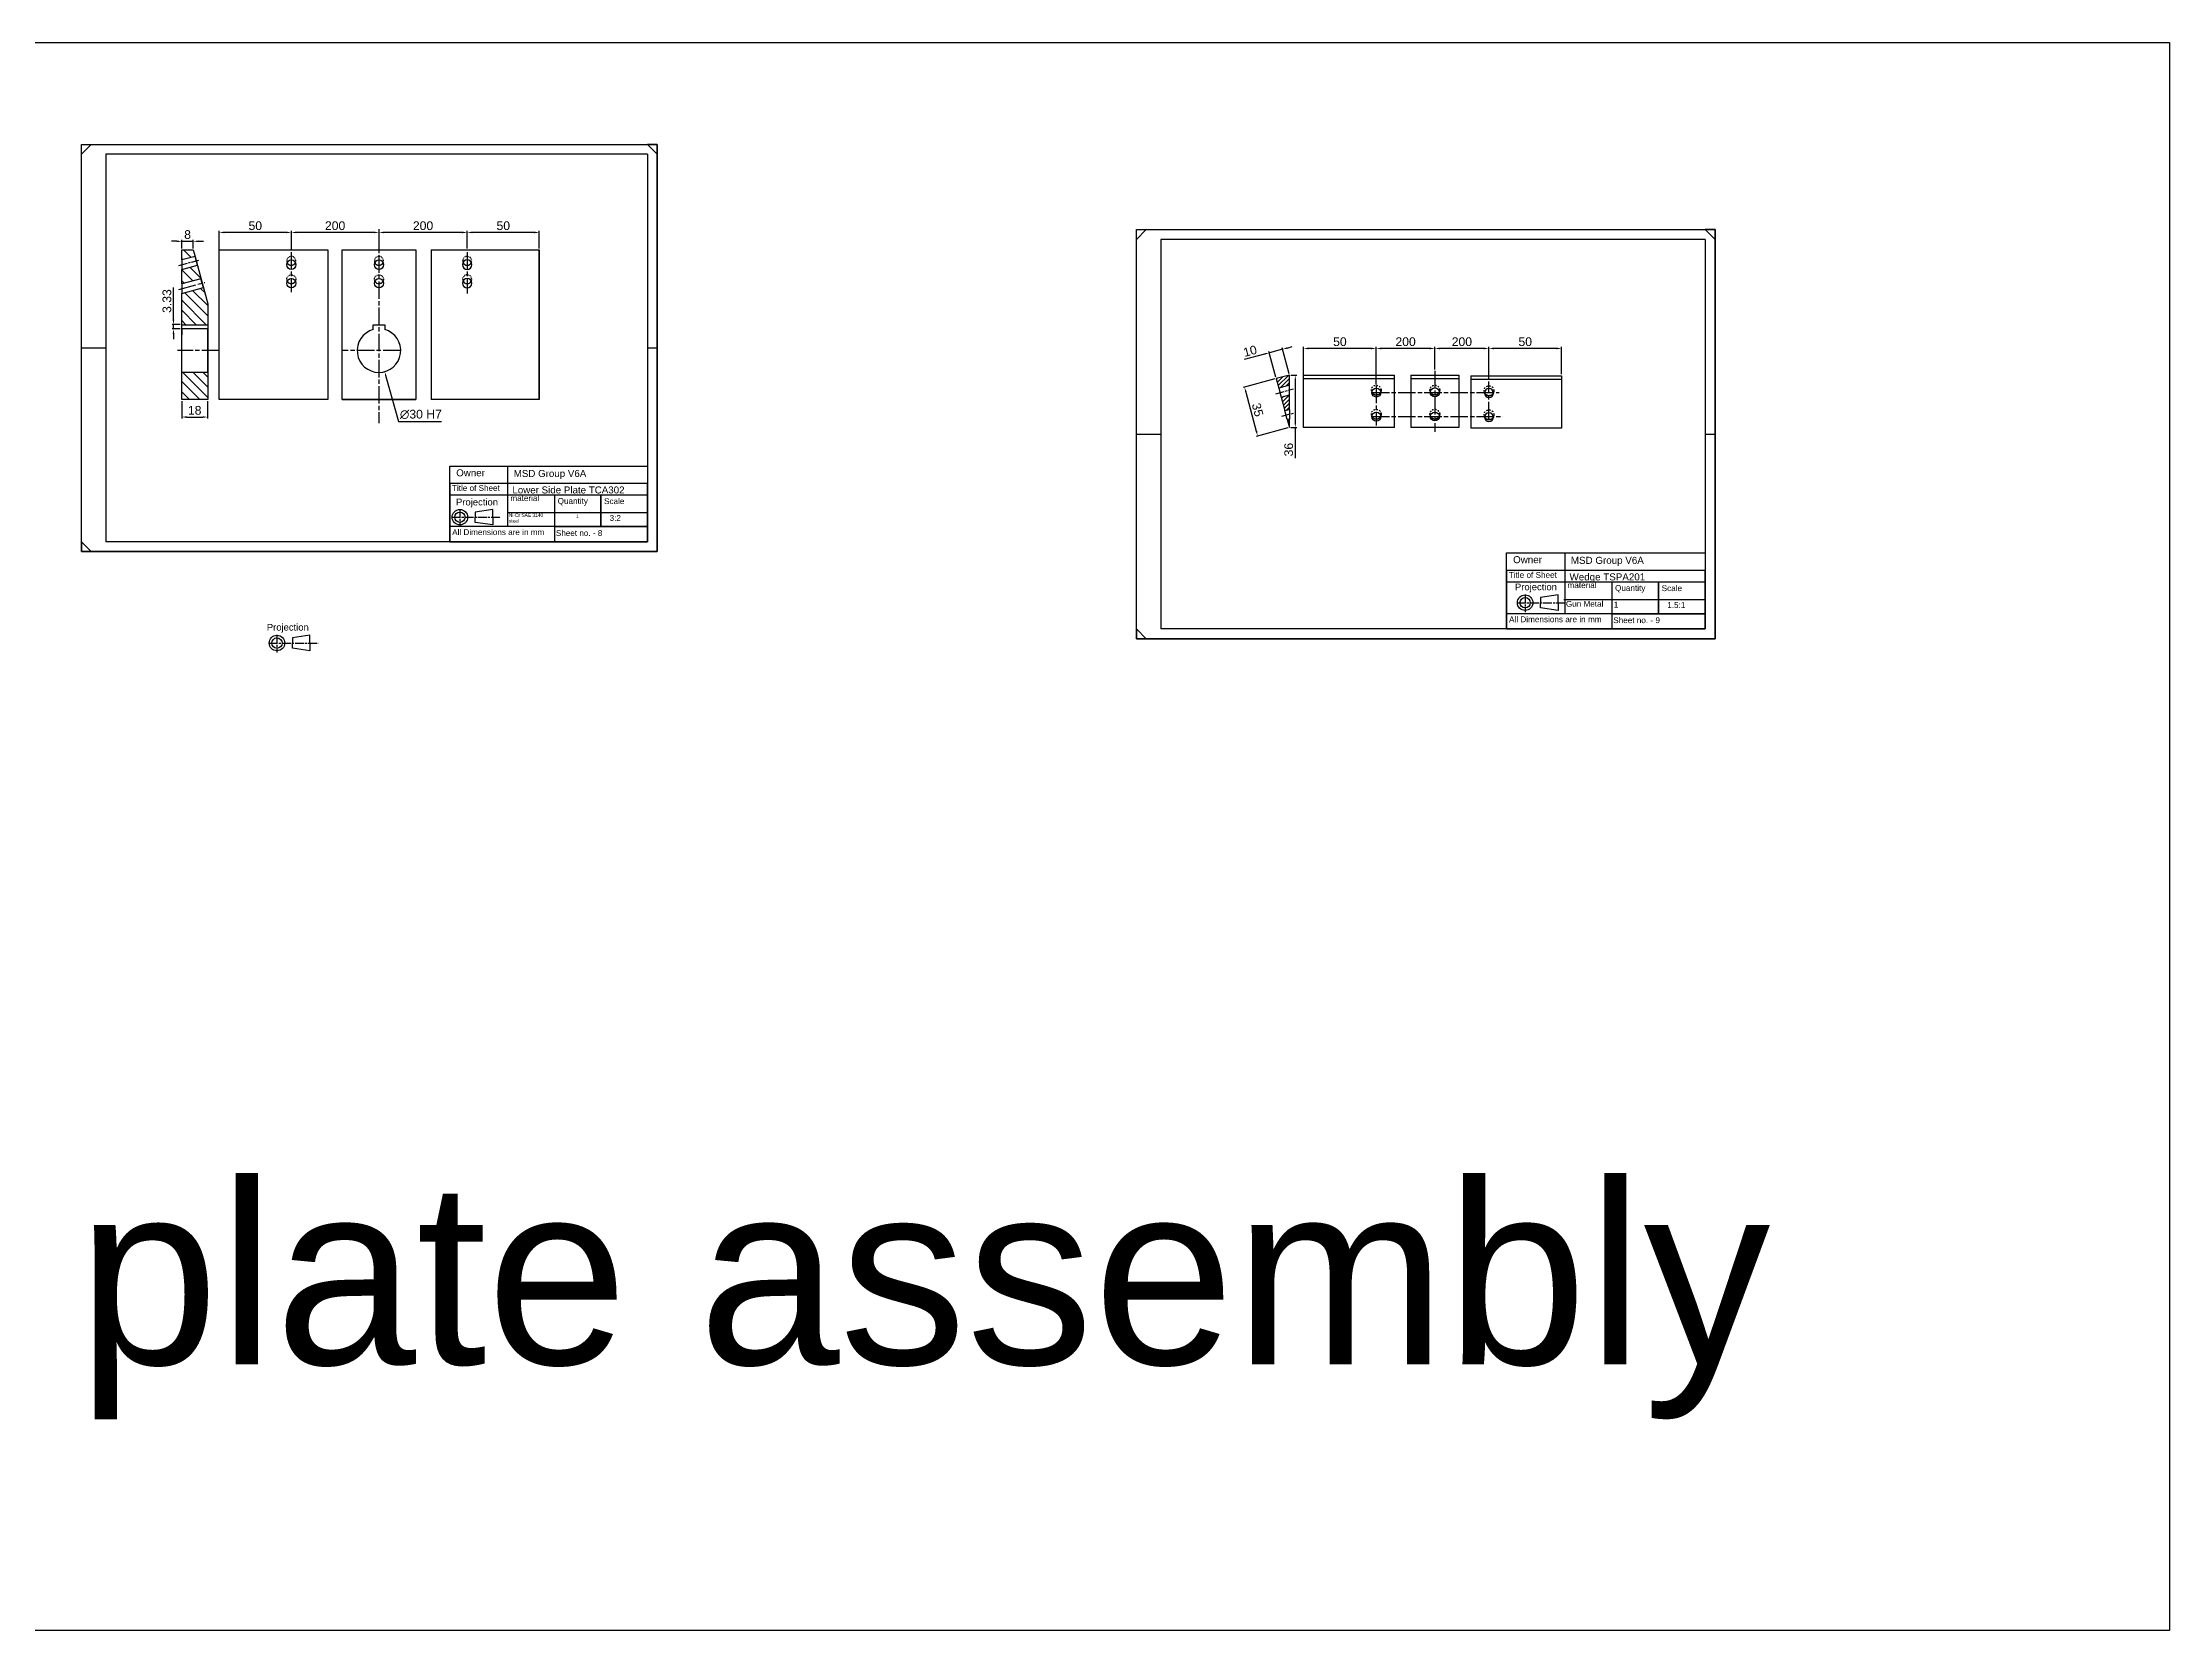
# Model space of a CAD drawing. Header units: millimetres. Extents: x -15074 to 21675, y -7568 to 6574.
# Drawn here: x -2032 to -569, y -654 to 438 of the extents above; entities that cross this region are included whole.
import ezdxf

# ---------------------------------------------------------------- set-up
doc = ezdxf.new("R2010")
doc.units = ezdxf.units.MM
for name, pattern in [('AM_ISO08W050', [18, 12, -1.5, 3, -1.5]), ('AM_ISO08W050x2', [9, 6, -0.75, 1.5, -0.75]), ('Amconstr', [9999, 9999, 0]), ('Dashed', [2, 1, -1])]:
    doc.linetypes.add(name, pattern=pattern)
for name, color, linetype, lineweight in [('AM_5', 250, 'Continuous', 25), ('AM_7', 142, 'AM_ISO08W050', 25), ('AM_8', 1, 'Continuous', 25), ('AM_CL', 1, 'Amconstr', 25)]:
    doc.layers.add(name, color=color, linetype=linetype, lineweight=lineweight)
doc.styles.get("Standard").update_dxf_attribs({"font": 'arial.ttf'})
doc.linetypes.add('Amzigzag', pattern='A,0.0001,[136,genltshp.shx,S=0.04,R=0,X=0,Y=0],-11', length=11.0001)
doc.dimstyles.new('AM_ISO$0', dxfattribs={"dimtxt": 3.5, "dimasz": 3.5, "dimexe": 1, "dimexo": 1, "dimgap": 1.5, "dimtad": 1, "dimdsep": 46, "dimtxsty": 'Standard', "dimcen": 0, "dimclrd": 256, "dimclre": 256, "dimclrt": 250, "dimadec": 0, "dimazin": 2, "dimtp": 0.1, "dimtm": 0.1, "dimtfac": 0.71, "dimtdec": 3, "dimtmove": 0, "dimatfit": 3, "dimfxl": 1, "dimlwd": -1, "dimlwe": -1, "dimarcsym": 1})
doc.dimstyles.new('AM_ISO$3', dxfattribs={"dimtxt": 3.5, "dimasz": 3.5, "dimexe": 1, "dimexo": 1, "dimgap": 1.5, "dimtad": 1, "dimtoh": 1, "dimdsep": 46, "dimtxsty": 'Standard', "dimcen": 0, "dimclrd": 256, "dimclre": 256, "dimclrt": 250, "dimadec": 0, "dimazin": 2, "dimtp": 0.1, "dimtm": 0.1, "dimtfac": 0.71, "dimtdec": 3, "dimtofl": 0, "dimtmove": 0, "dimatfit": 0, "dimfxl": 1, "dimlwd": -1, "dimlwe": -1, "dimarcsym": 1})
pattern_1 = [(135, (-58.09, -2052.289), (-3.50579, -3.50579), [])]
pattern_2 = [(45, (719.7943, -2158.3717), (-1.4142136, 1.4142136), [])]
pattern_3 = [(135, (-1389.7414, -1342.078), (-3.73951, -3.73951), [])]

# ---------------------------------------------------------------- blocks, each defined once
blk = doc.blocks.new('*D137')
at = {"layer": 'AM_5', "linetype": 'ByBlock', "transparency": 16777216}
for p, q in [((-1796, 208.3), (-1787.5, 177.4)), ((-1787.5, 177.4), (-1757.9, 177.4))]:
    blk.add_line(p, q, dxfattribs=at)
at = {"layer": 'AM_5', "transparency": 16777216}
blk.add_solid([(-1795.4, 208.4), (-1796.5, 208.1), (-1796.9, 211.6)], dxfattribs=at)
at = {"layer": 'Defpoints', "color": 0, "transparency": 16777216}
for p in [(-1804.8, 240.6), (-1796.9, 211.6)]:
    blk.add_point(p, dxfattribs=at)
at = {"layer": 'AM_5', "color": 250, "transparency": 16777216, "insert": (-1772, 182.2), "char_height": 6, "attachment_point": 5}
blk.add_mtext('∅30{}{\\C250; H7}', dxfattribs=at)
blk = doc.blocks.new('*D139')
at = {"layer": 'AM_5', "linetype": 'ByBlock', "transparency": 16777216}
for p, q in [((-1942.2, 247.5), (-1942.2, 269.5)), ((-1937.5, 244), (-1943.2, 244)), ((-1937.5, 241), (-1943.2, 241)), ((-1942.2, 241), (-1942.2, 244)), ((-1942.2, 237.5), (-1942.2, 234))]:
    blk.add_line(p, q, dxfattribs=at)
at = {"layer": 'AM_5', "transparency": 16777216}
for points in [[(-1942.8, 247.5), (-1941.6, 247.5), (-1942.2, 244)], [(-1942.8, 237.5), (-1941.6, 237.5), (-1942.2, 241)]]:
    blk.add_solid(points, dxfattribs=at)
at = {"layer": 'Defpoints', "color": 0, "transparency": 16777216}
for p in [(-1942.2, 244), (-1936.5, 244), (-1936.5, 241)]:
    blk.add_point(p, dxfattribs=at)
at = {"layer": 'AM_5', "color": 250, "transparency": 16777216, "insert": (-1946.7, 260.2), "char_height": 6, "attachment_point": 5, "rotation": 90}
blk.add_mtext('3.33', dxfattribs=at)
blk = doc.blocks.new('*D140')
at = {"layer": 'AM_5', "linetype": 'ByBlock', "transparency": 16777216}
for p, q in [((-1910.7, 294.9), (-1910.7, 308.4)), ((-1864.6, 307.4), (-1907.2, 307.4)), ((-1861.1, 294.9), (-1861.1, 308.4))]:
    blk.add_line(p, q, dxfattribs=at)
at = {"layer": 'AM_5', "transparency": 16777216}
for points in [[(-1907.2, 308), (-1907.2, 306.8), (-1910.7, 307.4)], [(-1864.6, 308), (-1864.6, 306.8), (-1861.1, 307.4)]]:
    blk.add_solid(points, dxfattribs=at)
at = {"layer": 'Defpoints', "color": 0, "transparency": 16777216}
for p in [(-1910.7, 307.4), (-1910.7, 293.9), (-1861.1, 293.9)]:
    blk.add_point(p, dxfattribs=at)
at = {"layer": 'AM_5', "color": 250, "transparency": 16777216, "insert": (-1885.9, 312), "char_height": 6, "attachment_point": 5}
blk.add_mtext('50', dxfattribs=at)
blk = doc.blocks.new('*D141')
at = {"layer": 'AM_5', "linetype": 'ByBlock', "transparency": 16777216}
for p, q in [((-1861.1, 294.9), (-1861.1, 308.4)), ((-1804.3, 307.4), (-1857.6, 307.4)), ((-1800.8, 296.4), (-1800.8, 308.4))]:
    blk.add_line(p, q, dxfattribs=at)
at = {"layer": 'AM_5', "transparency": 16777216}
for points in [[(-1857.6, 308), (-1857.6, 306.8), (-1861.1, 307.4)], [(-1804.3, 308), (-1804.3, 306.8), (-1800.8, 307.4)]]:
    blk.add_solid(points, dxfattribs=at)
at = {"layer": 'Defpoints', "color": 0, "transparency": 16777216}
for p in [(-1861.1, 307.4), (-1861.1, 293.9), (-1800.8, 295.4)]:
    blk.add_point(p, dxfattribs=at)
at = {"layer": 'AM_5', "color": 250, "transparency": 16777216, "insert": (-1831, 312), "char_height": 6, "attachment_point": 5}
blk.add_mtext('200', dxfattribs=at)
blk = doc.blocks.new('*D142')
at = {"layer": 'AM_5', "linetype": 'ByBlock', "transparency": 16777216}
for p, q in [((-1800.8, 296.4), (-1800.8, 308.4)), ((-1743.6, 307.4), (-1797.3, 307.4)), ((-1740.1, 296.4), (-1740.1, 308.4))]:
    blk.add_line(p, q, dxfattribs=at)
at = {"layer": 'AM_5', "transparency": 16777216}
for points in [[(-1797.3, 308), (-1797.3, 306.8), (-1800.8, 307.4)], [(-1743.6, 308), (-1743.6, 306.8), (-1740.1, 307.4)]]:
    blk.add_solid(points, dxfattribs=at)
at = {"layer": 'Defpoints', "color": 0, "transparency": 16777216}
for p in [(-1800.8, 307.4), (-1800.8, 295.4), (-1740.1, 295.4)]:
    blk.add_point(p, dxfattribs=at)
at = {"layer": 'AM_5', "color": 250, "transparency": 16777216, "insert": (-1770.5, 312), "char_height": 6, "attachment_point": 5}
blk.add_mtext('200', dxfattribs=at)
blk = doc.blocks.new('*D143')
at = {"layer": 'AM_5', "linetype": 'ByBlock', "transparency": 16777216}
for p, q in [((-1740.1, 296.4), (-1740.1, 308.4)), ((-1694.1, 307.4), (-1736.6, 307.4)), ((-1690.6, 296.4), (-1690.6, 308.4))]:
    blk.add_line(p, q, dxfattribs=at)
at = {"layer": 'AM_5', "transparency": 16777216}
for points in [[(-1736.6, 308), (-1736.6, 306.8), (-1740.1, 307.4)], [(-1694.1, 308), (-1694.1, 306.8), (-1690.6, 307.4)]]:
    blk.add_solid(points, dxfattribs=at)
at = {"layer": 'Defpoints', "color": 0, "transparency": 16777216}
for p in [(-1740.1, 307.4), (-1740.1, 295.4), (-1690.6, 295.4)]:
    blk.add_point(p, dxfattribs=at)
at = {"layer": 'AM_5', "color": 250, "transparency": 16777216, "insert": (-1715.3, 312), "char_height": 6, "attachment_point": 5}
blk.add_mtext('50', dxfattribs=at)
blk = doc.blocks.new('*D144')
at = {"layer": 'AM_5', "linetype": 'ByBlock', "transparency": 16777216}
for p, q in [((-1936.5, 191.4), (-1936.5, 179.4)), ((-1918.7, 191.4), (-1918.7, 179.4)), ((-1933, 180.4), (-1922.2, 180.4))]:
    blk.add_line(p, q, dxfattribs=at)
at = {"layer": 'AM_5', "transparency": 16777216}
for points in [[(-1933, 181), (-1933, 179.8), (-1936.5, 180.4)], [(-1922.2, 181), (-1922.2, 179.8), (-1918.7, 180.4)]]:
    blk.add_solid(points, dxfattribs=at)
at = {"layer": 'Defpoints', "color": 0, "transparency": 16777216}
for p in [(-1936.5, 192.4), (-1918.7, 192.4), (-1918.7, 180.4)]:
    blk.add_point(p, dxfattribs=at)
at = {"layer": 'AM_5', "color": 250, "transparency": 16777216, "insert": (-1927.6, 185), "char_height": 6, "attachment_point": 5}
blk.add_mtext('18', dxfattribs=at)
blk = doc.blocks.new('*D145')
at = {"layer": 'AM_5', "linetype": 'ByBlock', "transparency": 16777216}
for p, q in [((-1940, 301.3), (-1943.5, 301.3)), ((-1936.5, 296.4), (-1936.5, 302.3)), ((-1936.5, 301.3), (-1928.6, 301.3)), ((-1928.6, 296.4), (-1928.6, 302.3)), ((-1925.1, 301.3), (-1921.6, 301.3))]:
    blk.add_line(p, q, dxfattribs=at)
at = {"layer": 'AM_5', "transparency": 16777216}
for points in [[(-1940, 301.9), (-1940, 300.7), (-1936.5, 301.3)], [(-1925.1, 301.9), (-1925.1, 300.7), (-1928.6, 301.3)]]:
    blk.add_solid(points, dxfattribs=at)
at = {"layer": 'Defpoints', "color": 0, "transparency": 16777216}
for p in [(-1936.5, 295.4), (-1928.6, 301.3), (-1928.6, 295.4)]:
    blk.add_point(p, dxfattribs=at)
at = {"layer": 'AM_5', "color": 250, "transparency": 16777216, "insert": (-1932.5, 305.9), "char_height": 6, "attachment_point": 5}
blk.add_mtext('8', dxfattribs=at)
blk = doc.blocks.new('*D146')
at = {"layer": 'AM_5', "linetype": 'ByBlock', "transparency": 16777216}
for p, q in [((-1184.5, 206.6), (-1206.3, 200.7)), ((-1204.4, 197.6), (-1197.3, 170.8)), ((-1175.5, 173), (-1197.3, 167.1))]:
    blk.add_line(p, q, dxfattribs=at)
at = {"layer": 'AM_5', "transparency": 16777216}
for points in [[(-1203.9, 197.7), (-1205, 197.4), (-1205.4, 201)], [(-1196.7, 170.9), (-1197.8, 170.6), (-1196.4, 167.4)]]:
    blk.add_solid(points, dxfattribs=at)
at = {"layer": 'Defpoints', "color": 0, "transparency": 16777216}
for p in [(-1183.6, 206.8), (-1196.4, 167.4), (-1174.6, 173.2)]:
    blk.add_point(p, dxfattribs=at)
at = {"layer": 'AM_5', "color": 250, "transparency": 16777216, "insert": (-1196.4, 185.4), "char_height": 6, "attachment_point": 5, "rotation": 285}
blk.add_mtext('35', dxfattribs=at)
blk = doc.blocks.new('*D147')
at = {"layer": 'AM_5', "linetype": 'ByBlock', "transparency": 16777216}
for p, q in [((-1173.6, 209.2), (-1169.5, 209.2)), ((-1170.5, 205.7), (-1170.5, 176.7)), ((-1173.6, 173.2), (-1169.5, 173.2)), ((-1170.5, 173.2), (-1170.5, 152.2))]:
    blk.add_line(p, q, dxfattribs=at)
at = {"layer": 'AM_5', "transparency": 16777216}
for points in [[(-1171, 205.7), (-1169.9, 205.7), (-1170.5, 209.2)], [(-1171, 176.7), (-1169.9, 176.7), (-1170.5, 173.2)]]:
    blk.add_solid(points, dxfattribs=at)
at = {"layer": 'Defpoints', "color": 0, "transparency": 16777216}
for p in [(-1174.6, 209.2), (-1174.6, 173.2), (-1170.5, 173.2)]:
    blk.add_point(p, dxfattribs=at)
at = {"layer": 'AM_5', "color": 250, "transparency": 16777216, "insert": (-1175, 158), "char_height": 6, "attachment_point": 5, "rotation": 90}
blk.add_mtext('36', dxfattribs=at)
blk = doc.blocks.new('*D148')
at = {"layer": 'AM_5', "linetype": 'ByBlock', "transparency": 16777216}
for p, q in [((-1191.7, 223.7), (-1205.7, 220)), ((-1183.8, 207.8), (-1188.6, 225.6)), ((-1179.3, 227), (-1188.3, 224.6)), ((-1174.8, 210.2), (-1179.6, 228)), ((-1176, 227.9), (-1172.6, 228.9))]:
    blk.add_line(p, q, dxfattribs=at)
at = {"layer": 'AM_5', "transparency": 16777216}
for points in [[(-1191.9, 224.3), (-1191.6, 223.2), (-1188.3, 224.6)], [(-1176.1, 228.5), (-1175.8, 227.4), (-1179.3, 227)]]:
    blk.add_solid(points, dxfattribs=at)
at = {"layer": 'Defpoints', "color": 0, "transparency": 16777216}
for p in [(-1188.3, 224.6), (-1183.6, 206.8), (-1174.6, 209.2)]:
    blk.add_point(p, dxfattribs=at)
at = {"layer": 'AM_5', "color": 250, "transparency": 16777216, "insert": (-1201.6, 225.8), "char_height": 6, "attachment_point": 5, "rotation": 15}
blk.add_mtext('10', dxfattribs=at)
blk = doc.blocks.new('*D149')
at = {"layer": 'AM_5', "linetype": 'ByBlock', "transparency": 16777216}
for p, q in [((-1164.8, 202.9), (-1164.8, 228.6)), ((-1118.3, 227.6), (-1161.3, 227.6)), ((-1114.8, 202.9), (-1114.8, 228.6))]:
    blk.add_line(p, q, dxfattribs=at)
at = {"layer": 'AM_5', "transparency": 16777216}
for points in [[(-1161.3, 228.2), (-1161.3, 227), (-1164.8, 227.6)], [(-1118.3, 228.2), (-1118.3, 227), (-1114.8, 227.6)]]:
    blk.add_solid(points, dxfattribs=at)
at = {"layer": 'Defpoints', "color": 0, "transparency": 16777216}
for p in [(-1164.8, 227.6), (-1164.8, 201.9), (-1114.8, 201.9)]:
    blk.add_point(p, dxfattribs=at)
at = {"layer": 'AM_5', "color": 250, "transparency": 16777216, "insert": (-1139.8, 232.2), "char_height": 6, "attachment_point": 5}
blk.add_mtext('50', dxfattribs=at)
blk = doc.blocks.new('*D150')
at = {"layer": 'AM_5', "linetype": 'ByBlock', "transparency": 16777216}
for p, q in [((-1114.8, 202.9), (-1114.8, 228.6)), ((-1078, 227.6), (-1111.3, 227.6)), ((-1074.5, 213.2), (-1074.5, 228.6))]:
    blk.add_line(p, q, dxfattribs=at)
at = {"layer": 'AM_5', "transparency": 16777216}
for points in [[(-1111.3, 228.2), (-1111.3, 227), (-1114.8, 227.6)], [(-1078, 228.2), (-1078, 227), (-1074.5, 227.6)]]:
    blk.add_solid(points, dxfattribs=at)
at = {"layer": 'Defpoints', "color": 0, "transparency": 16777216}
for p in [(-1114.8, 227.6), (-1074.5, 212.2), (-1114.8, 201.9)]:
    blk.add_point(p, dxfattribs=at)
at = {"layer": 'AM_5', "color": 250, "transparency": 16777216, "insert": (-1094.6, 232.2), "char_height": 6, "attachment_point": 5}
blk.add_mtext('200', dxfattribs=at)
blk = doc.blocks.new('*D151')
at = {"layer": 'AM_5', "linetype": 'ByBlock', "transparency": 16777216}
for p, q in [((-1074.5, 213.2), (-1074.5, 228.6)), ((-1040.8, 227.6), (-1071, 227.6)), ((-1037.3, 205.9), (-1037.3, 228.6))]:
    blk.add_line(p, q, dxfattribs=at)
at = {"layer": 'AM_5', "transparency": 16777216}
for points in [[(-1071, 228.2), (-1071, 227), (-1074.5, 227.6)], [(-1040.8, 228.2), (-1040.8, 227), (-1037.3, 227.6)]]:
    blk.add_solid(points, dxfattribs=at)
at = {"layer": 'Defpoints', "color": 0, "transparency": 16777216}
for p in [(-1074.5, 227.6), (-1074.5, 212.2), (-1037.3, 204.9)]:
    blk.add_point(p, dxfattribs=at)
at = {"layer": 'AM_5', "color": 250, "transparency": 16777216, "insert": (-1055.9, 232.2), "char_height": 6, "attachment_point": 5}
blk.add_mtext('200', dxfattribs=at)
blk = doc.blocks.new('*D152')
at = {"layer": 'AM_5', "linetype": 'ByBlock', "transparency": 16777216}
for p, q in [((-1037.3, 205.9), (-1037.3, 228.6)), ((-990.8, 227.6), (-1033.8, 227.6)), ((-987.3, 209.9), (-987.3, 228.6))]:
    blk.add_line(p, q, dxfattribs=at)
at = {"layer": 'AM_5', "transparency": 16777216}
for points in [[(-1033.8, 228.2), (-1033.8, 227), (-1037.3, 227.6)], [(-990.8, 228.2), (-990.8, 227), (-987.3, 227.6)]]:
    blk.add_solid(points, dxfattribs=at)
at = {"layer": 'Defpoints', "color": 0, "transparency": 16777216}
for p in [(-1037.3, 227.6), (-1037.3, 204.9), (-987.3, 208.9)]:
    blk.add_point(p, dxfattribs=at)
at = {"layer": 'AM_5', "color": 250, "transparency": 16777216, "insert": (-1012.3, 232.2), "char_height": 6, "attachment_point": 5}
blk.add_mtext('50', dxfattribs=at)

msp = doc.modelspace()

# ---------------------------------------------------------------- hatches: boundary and pattern name
at = {"layer": 'AM_8', "true_color": 0x000000}
h = msp.add_hatch(dxfattribs=at)
h.set_pattern_fill('_U', color=18, scale=5.288465, angle=135, style=0, pattern_type=0)
h.set_pattern_definition(pattern_3)
h.paths.add_polyline_path([(-1927.382, 290.94), (-1927.993, 293.22), (-1928.575, 295.39), (-1936.507, 295.39), (-1936.507, 288.494)])
h = msp.add_hatch(dxfattribs=at)
h.set_pattern_fill('_U', color=18, scale=5.288465, angle=135, style=0, pattern_type=0)
h.set_pattern_definition(pattern_3)
h.paths.add_polyline_path([(-1923.256, 275.539), (-1925.752, 284.858), (-1936.507, 281.976), (-1936.507, 271.988)])
h = msp.add_hatch(dxfattribs=at)
h.set_pattern_fill('_U', color=18, scale=4.957936, angle=135, style=0, pattern_type=0)
h.set_pattern_definition(pattern_1)
h.paths.add_polyline_path([(-1918.659, 243.953), (-1918.659, 258.384), (-1921.015, 267.176), (-1921.206, 267.888), (-1921.626, 269.457), (-1930.857, 266.984), (-1931.726, 266.751), (-1936.507, 265.47), (-1936.507, 243.953)])
h = msp.add_hatch(dxfattribs=at)
h.set_pattern_fill('_U', color=18, scale=4.957936, angle=135, style=0, pattern_type=0)
h.set_pattern_definition(pattern_1)
h.paths.add_polyline_path([(-1918.659, 192.39), (-1918.659, 211.23), (-1936.507, 211.23), (-1936.507, 192.39)])
h = msp.add_hatch(dxfattribs=at)
h.set_pattern_fill('_U', color=18, scale=2, angle=45, style=0, pattern_type=0)
h.set_pattern_definition(pattern_2)
h.paths.add_polyline_path([(-1183.56, 206.814), (-1181.821, 200.326), (-1175.543, 202.008), (-1174.667, 202.243), (-1174.56, 202.272), (-1174.56, 209.226)])
h = msp.add_hatch(dxfattribs=at)
h.set_pattern_fill('_U', color=18, scale=2, angle=45, style=0, pattern_type=0)
h.set_pattern_definition(pattern_2)
h.paths.add_polyline_path([(-1180.178, 194.192), (-1177.66, 184.795), (-1174.56, 185.625), (-1174.56, 195.698)])
h = msp.add_hatch(dxfattribs=at)
h.set_pattern_fill('_U', color=18, scale=2, angle=45, style=0, pattern_type=0)
h.set_pattern_definition(pattern_2)
h.paths.add_polyline_path([(-1174.56, 173.226), (-1174.56, 179.051), (-1176.016, 178.661), (-1175.786, 177.802)])

# ---------------------------------------------------------------- linework, layer by layer
for p, q in [((-2005.475, 361.279), (-1998.809, 367.946)), ((-1609.475, 361.279), (-1616.142, 367.946)), ((-1988.809, 361.279), (-1988.809, 354.612)), ((-1616.142, 361.279), (-1616.142, 354.612)), ((-1279.733, 302.624), (-1273.033, 309.324)), ((-881.753, 302.624), (-888.453, 309.324)), ((-1262.983, 302.624), (-1262.983, 295.924)), ((-888.453, 302.624), (-888.453, 295.924)), ((-1918.659, 240.978), (-1936.507, 240.978)), ((-2005.475, 227.946), (-1988.809, 227.946)), ((-1616.142, 227.946), (-1609.475, 227.946)), ((-1174.56, 209.226), (-1183.56, 206.814)), ((-1183.56, 206.814), (-1181.821, 200.326)), ((-1180.178, 194.192), (-1177.66, 184.795)), ((-1176.016, 178.661), (-1174.56, 173.226)), ((-1279.733, 168.624), (-1262.983, 168.624)), ((-888.453, 168.624), (-881.753, 168.624)), ((-1745.154, 111.509), (-1745.154, 111.509)), ((-1745.154, 111.509), (-1745.154, 111.509)), ((-1722.511, 116.838), (-1734.54, 115.045)), ((-1722.511, 106.18), (-1734.54, 107.972)), ((-1722.511, 115.045), (-1722.511, 116.838)), ((-1722.511, 107.972), (-1722.511, 106.18)), ((-1680.142, 105.012), (-1680.142, 94.612)), ((-2005.475, 94.612), (-1998.809, 87.946)), ((-1012.375, 52.679), (-1012.375, 52.679)), ((-1012.375, 52.679), (-1012.375, 52.679)), ((-989.732, 58.008), (-1001.761, 56.216)), ((-989.732, 47.35), (-1001.761, 49.143)), ((-989.732, 56.216), (-989.732, 58.008)), ((-989.732, 49.143), (-989.732, 47.35)), ((-952.773, 45.076), (-952.773, 34.624)), ((-1848.335, 30.268), (-1860.364, 28.475)), ((-1848.335, 28.475), (-1848.335, 30.268)), ((-1279.733, 34.624), (-1273.033, 27.924)), ((-1870.978, 24.939), (-1870.978, 24.939)), ((-1870.978, 24.939), (-1870.978, 24.939)), ((-1848.335, 19.61), (-1860.364, 21.402)), ((-1848.335, 21.402), (-1848.335, 19.61))]:
    msp.add_line(p, q)
at = {"linetype": 'Amzigzag', "ltscale": 2}
for p, q in [((-1091.035, 209.226), (-1091.035, 173.226)), ((-1057.902, 209.226), (-1057.902, 173.226))]:
    msp.add_line(p, q, dxfattribs=at)
for points in [[(-3247.9, 438.036), (-569.13, 438.036), (-569.13, -654.335), (-3247.9, -654.335)], [(-2005.475, 367.946), (-1609.475, 367.946), (-1609.475, 87.946), (-2005.475, 87.946)], [(-1279.733, 309.324), (-881.753, 309.324), (-881.753, 27.924), (-1279.733, 27.924)], [(-1918.659, 240.978), (-1936.507, 240.978), (-1936.507, 243.953), (-1918.659, 243.953)], [(-1752.142, 146.612), (-1616.142, 146.612), (-1616.142, 94.612), (-1752.142, 94.612)], [(-1752.142, 94.612), (-1616.142, 94.612), (-1616.142, 134.612), (-1752.142, 134.612)], [(-1752.142, 94.612), (-1616.142, 94.612), (-1616.142, 126.612), (-1752.142, 126.612)], [(-1648.142, 126.612), (-1680.142, 126.612), (-1680.142, 105.012), (-1648.142, 105.012)], [(-1616.142, 126.612), (-1648.142, 126.612), (-1648.142, 105.012), (-1616.142, 105.012)], [(-1752.142, 94.612), (-1616.142, 94.612), (-1616.142, 105.012), (-1752.142, 105.012)], [(-1025.133, 86.884), (-888.453, 86.884), (-888.453, 34.624), (-1025.133, 34.624)], [(-1025.133, 34.624), (-888.453, 34.624), (-888.453, 74.824), (-1025.133, 74.824)], [(-1025.133, 34.624), (-888.453, 34.624), (-888.453, 66.784), (-1025.133, 66.784)], [(-920.613, 66.784), (-952.773, 66.784), (-952.773, 45.076), (-920.613, 45.076)], [(-888.453, 66.784), (-920.613, 66.784), (-920.613, 45.076), (-888.453, 45.076)], [(-1025.133, 34.624), (-888.453, 34.624), (-888.453, 45.076), (-1025.133, 45.076)]]:
    msp.add_lwpolyline(points, close=True)
for points in [[(-1988.809, 87.946), (-2005.475, 87.946), (-2005.475, 367.946), (-1988.809, 367.946)], [(-2005.475, 361.279), (-2005.475, 367.946), (-1609.475, 367.946), (-1609.475, 361.279)], [(-1616.142, 87.946), (-1609.475, 87.946), (-1609.475, 367.946), (-1616.142, 367.946)], [(-1988.809, 361.279), (-1988.809, 94.612)], [(-1616.142, 361.279), (-1988.809, 361.279)], [(-1616.142, 361.279), (-1616.142, 94.612)], [(-1262.983, 27.924), (-1279.733, 27.924), (-1279.733, 309.324), (-1262.983, 309.324)], [(-1279.733, 302.624), (-1279.733, 309.324), (-881.753, 309.324), (-881.753, 302.624)], [(-888.453, 27.924), (-881.753, 27.924), (-881.753, 309.324), (-888.453, 309.324)], [(-1936.507, 288.494), (-1936.507, 295.39), (-1928.575, 295.39), (-1927.993, 293.22)], [(-1927.993, 293.22), (-1918.659, 258.384), (-1918.659, 192.39), (-1936.507, 192.39), (-1936.507, 265.47)], [(-1836.033, 192.39), (-1910.723, 192.39), (-1910.723, 295.39), (-1836.033, 295.39)], [(-1910.723, 192.39), (-1910.723, 295.39)], [(-1826.145, 295.39), (-1775.534, 295.39)], [(-1764.929, 295.39), (-1690.56, 295.39), (-1690.56, 192.39), (-1764.929, 192.39)], [(-1690.56, 192.39), (-1690.56, 295.39)], [(-1262.983, 302.624), (-1262.983, 34.624)], [(-888.453, 302.624), (-1262.983, 302.624)], [(-888.453, 302.624), (-888.453, 34.624)], [(-1936.507, 288.494), (-1936.507, 281.976), (-1925.752, 284.858), (-1927.382, 290.94), (-1936.507, 288.494)], [(-1936.507, 271.988), (-1936.507, 281.976)], [(-1936.507, 271.988), (-1936.507, 265.47), (-1921.626, 269.457), (-1923.256, 275.539), (-1936.507, 271.988)], [(-1936.507, 211.23), (-1918.659, 211.23), (-1918.659, 240.978)], [(-1918.659, 237.012), (-1918.659, 240.978), (-1936.507, 240.978), (-1936.507, 237.012)], [(-1804.806, 240.57), (-1804.806, 243.953), (-1796.873, 243.953), (-1796.873, 240.57)], [(-1174.56, 202.272), (-1174.56, 209.226)], [(-1102.282, 173.226), (-1164.782, 173.226), (-1164.782, 209.226), (-1102.282, 209.226)], [(-1102.282, 173.226), (-1164.782, 173.226), (-1164.782, 206.814), (-1102.282, 206.814)], [(-1091.035, 209.226), (-1057.902, 209.226)], [(-1091.035, 209.226), (-1057.902, 209.226)], [(-1091.035, 206.814), (-1057.902, 206.814)], [(-1049.752, 208.853), (-987.252, 208.853), (-987.252, 172.853), (-1049.752, 172.853)], [(-1049.752, 206.441), (-987.252, 206.441), (-987.252, 172.853), (-1049.752, 172.853)], [(-1775.534, 192.39), (-1826.145, 192.39)], [(-1181.821, 200.326), (-1180.178, 194.192), (-1174.56, 195.698), (-1174.56, 202.272), (-1181.821, 200.326)], [(-1174.56, 185.625), (-1174.56, 195.698)], [(-1177.66, 184.795), (-1174.56, 185.625), (-1174.56, 179.051), (-1176.016, 178.661), (-1177.66, 184.795)], [(-1174.56, 173.226), (-1174.56, 179.051)], [(-1057.902, 173.226), (-1091.035, 173.226)], [(-1057.902, 173.226), (-1091.035, 173.226)], [(-1057.902, 173.226), (-1091.035, 173.226)], [(-1712.142, 105.012), (-1712.142, 146.612), (-1616.142, 146.612), (-1616.142, 94.612), (-1712.142, 94.612)], [(-1752.142, 114.612), (-1752.142, 94.612), (-1616.142, 94.612), (-1616.142, 114.612), (-1712.306, 114.612)], [(-1734.54, 115.045), (-1734.54, 111.509)], [(-1734.54, 107.972), (-1734.54, 111.509)], [(-1722.511, 111.509), (-1722.511, 115.045)], [(-1722.511, 111.509), (-1722.511, 107.972)], [(-2005.475, 94.612), (-2005.475, 87.946), (-1609.475, 87.946), (-1609.475, 94.612)], [(-1616.142, 94.612), (-1988.809, 94.612)], [(-984.933, 45.076), (-984.933, 86.884), (-888.453, 86.884), (-888.453, 34.624), (-984.933, 34.624)], [(-1025.133, 54.724), (-1025.133, 34.624), (-888.453, 34.624), (-888.453, 54.724), (-985.637, 54.724)], [(-1001.761, 56.216), (-1001.761, 52.679)], [(-1001.761, 49.143), (-1001.761, 52.679)], [(-989.732, 52.679), (-989.732, 56.216)], [(-989.732, 52.679), (-989.732, 49.143)], [(-1279.733, 34.624), (-1279.733, 27.924), (-881.753, 27.924), (-881.753, 34.624)], [(-888.453, 34.624), (-1262.983, 34.624)], [(-1860.364, 28.475), (-1860.364, 24.939)], [(-1860.364, 21.402), (-1860.364, 24.939)], [(-1848.335, 24.939), (-1848.335, 28.475)], [(-1848.335, 24.939), (-1848.335, 21.402)]]:
    msp.add_lwpolyline(points)
at = {"linetype": 'Amzigzag', "ltscale": 3}
for points in [[(-1836.033, 295.39), (-1836.033, 192.39)], [(-1826.145, 192.39), (-1826.145, 295.39)], [(-1775.534, 295.39), (-1775.534, 192.39)], [(-1764.929, 295.39), (-1764.929, 192.39)]]:
    msp.add_lwpolyline(points, dxfattribs=at)
at = {"linetype": 'Amzigzag', "ltscale": 2}
for points in [[(-1102.282, 173.226), (-1102.282, 209.226)], [(-1049.752, 208.853), (-1049.752, 172.853)]]:
    msp.add_lwpolyline(points, dxfattribs=at)
at = {"linetype": 'Dashed'}
for centre in [(-1114.782, 198.907), (-1074.469, 198.985), (-1037.252, 198.534), (-1114.782, 182.338), (-1074.469, 182.416), (-1037.252, 181.965)]:
    msp.add_circle(centre, 3.365, dxfattribs=at)
for centre, radius in [((-1745.154, 111.509), 5.329), ((-1745.154, 111.509), 3.536), ((-1012.375, 52.679), 5.329), ((-1012.375, 52.679), 3.536), ((-1870.978, 24.939), 5.329), ((-1870.978, 24.939), 3.536)]:
    msp.add_circle(centre, radius)
for centre, radius, start, end in [((-1861.143, 288.017), 3.159, 205.89367, 334.10633), ((-1800.839, 288.017), 3.159, 205.89367, 334.10633), ((-1740.139, 288.017), 3.159, 205.89367, 334.10633), ((-1861.143, 275.28), 3.159, 205.89367, 334.10633), ((-1800.839, 275.28), 3.159, 205.89367, 334.10633), ((-1740.139, 275.28), 3.159, 205.89367, 334.10633), ((-1800.839, 226.104), 15, 105.332686, 74.667314), ((-1114.782, 198.907), 3.365, 201.829948, 338.170052), ((-1074.469, 198.985), 3.365, 201.829948, 338.170052), ((-1037.252, 198.534), 3.365, 201.829948, 338.170052), ((-1114.782, 182.338), 3.365, 201.829948, 338.170052), ((-1074.469, 182.416), 3.365, 201.829948, 338.170052), ((-1037.252, 181.965), 3.365, 201.829948, 338.170052)]:
    msp.add_arc(centre, radius, start, end)
at = {"linetype": 'Dashed', "ltscale": 0.5}
for centre in [(-1861.143, 287.899), (-1800.839, 287.899)]:
    msp.add_ellipse(centre, major_axis=(3.123, 0), ratio=0.9735919, start_param=5.9208983, end_param=9.78706497, dxfattribs=at)
for centre, major_axis, ratio in [((-1861.143, 285.235), (0, -3.259), 0.96592583), ((-1800.839, 285.235), (0, -3.259), 0.96592583), ((-1861.143, 272.498), (0, -3.259), 0.96592583), ((-1800.839, 272.498), (0, -3.259), 0.96592583), ((-1114.782, 197.259), (3.15, 0), 0.9735919), ((-1074.469, 197.337), (3.15, 0), 0.9735919), ((-1114.782, 180.691), (3.15, 0), 0.9735919), ((-1074.469, 180.769), (3.15, 0), 0.9735919)]:
    msp.add_ellipse(centre, major_axis=major_axis, ratio=ratio)
for centre in [(-1861.143, 275.162), (-1800.839, 275.162)]:
    msp.add_ellipse(centre, major_axis=(3.123, 0), ratio=0.9735919, dxfattribs=at)
at = {"linetype": 'Dashed'}
for centre in [(-1861.143, 287.899), (-1800.839, 287.899)]:
    msp.add_ellipse(centre, major_axis=(3.123, 0), ratio=0.9735919, start_param=3.50387966, end_param=5.9208983, dxfattribs=at)
at = {"extrusion": (0, 0, -1)}
for centre, major_axis, ratio in [((-1740.139, 285.235), (0, -3.259), 0.96592583), ((-1740.139, 272.498), (0, -3.259), 0.96592583), ((-1037.252, 196.886), (-3.15, 0), 0.9735919), ((-1037.252, 180.318), (-3.15, 0), 0.9735919)]:
    msp.add_ellipse(centre, major_axis=major_axis, ratio=ratio, dxfattribs=at)
at = {"linetype": 'Dashed', "ltscale": 0.5, "extrusion": (0, 0, -1)}
for centre in [(-1740.139, 287.899), (-1740.139, 275.162)]:
    msp.add_ellipse(centre, major_axis=(-3.123, 0), ratio=0.9735919, dxfattribs=at)
at = {"layer": 'AM_7', "color": 0}
msp.add_line((-1800.839, 309.67), (-1800.839, 176.231), dxfattribs=at)
at = {"layer": 'AM_7', "color": 3}
for p, q in [((-1861.143, 293.914), (-1861.143, 266.264)), ((-1740.139, 293.914), (-1740.139, 265.458)), ((-1910.723, 226.104), (-1939.482, 226.104)), ((-1785.966, 226.104), (-1826.145, 226.104)), ((-1074.469, 212.226), (-1074.469, 170.226)), ((-1037.252, 178.965), (-1037.252, 204.899)), ((-1117.782, 197.259), (-1030.215, 197.259)), ((-1114.782, 201.907), (-1114.782, 174.624)), ((-1117.782, 180.691), (-1027.718, 180.691))]:
    msp.add_line(p, q, dxfattribs=at)
at = {"layer": 'AM_7', "linetype": 'AM_ISO08W050x2'}
for p, q in [((-1938.423, 284.722), (-1924.652, 288.412)), ((-1745.154, 117.083), (-1745.154, 105.012)), ((-1750.728, 111.509), (-1716.936, 111.509)), ((-1745.154, 111.509), (-1745.154, 111.509)), ((-1745.154, 111.509), (-1745.154, 111.509)), ((-1017.95, 52.679), (-984.157, 52.679)), ((-1012.375, 58.254), (-1012.375, 46.183)), ((-1012.375, 52.679), (-1012.375, 52.679)), ((-1012.375, 52.679), (-1012.375, 52.679)), ((-1870.978, 30.513), (-1870.978, 18.442)), ((-1876.553, 24.939), (-1842.76, 24.939)), ((-1870.978, 24.939), (-1870.978, 24.939)), ((-1870.978, 24.939), (-1870.978, 24.939))]:
    msp.add_line(p, q, dxfattribs=at)
at = {"layer": 'AM_7'}
msp.add_line((-1938.423, 268.216), (-1920.525, 273.011), dxfattribs=at)
at = {"layer": 'AM_7', "color": 3, "linetype": 'AM_ISO08W050x2'}
for p, q in [((-1183.897, 196.483), (-1171.662, 199.761)), ((-1179.736, 180.951), (-1171.662, 183.115))]:
    msp.add_line(p, q, dxfattribs=at)
at = {"layer": 'AM_CL'}
for p, q in [((-1826.145, 295.39), (-1775.534, 295.39)), ((-1826.145, 192.39), (-1775.534, 192.39))]:
    msp.add_line(p, q, dxfattribs=at)

# ---------------------------------------------------------------- texts
at = {"attachment_point": 1}
for s, width, gutter_width, heights, insert, char_height in [('Title of Sheet', 36.50606, 10, [0], (-1750.621, 133.563), 4), (' Owner', 33.7451, 10, [0], (-1749.547, 144.444), 4.8), ('Lower Side Plate TCA302', 91.01658, 10, [0], (-1709.053, 132.643), 4.8), ('MSD Group V6A ', 95.18489, 10, [0], (-1708.133, 143.984), 4.8), ('Projection', 42.55316, 23.227, [0], (-1747.798, 124.244), 4.6453), ('material', 30.29175, 10, [0], (-1710.434, 126.612), 4), ('Quantity', 26.84269, 10, [0], (-1677.916, 124.674), 4), ('Scale', 27.60962, 10, [0], (-1646.011, 124.521), 4), ('All Dimensions are in mm', 77.23059, 10, [0], (-1750.468, 103.218), 4), ('Ni-Cr SAE 3140 \\Psteel', 43.85502, 11.898, [0], (-1711.512, 114.111), 2.3796), ('Sheet no. - 8', 58.1336, 10, [1.449], (-1679.143, 102.605), 4), ('1', 41.91452, 11.898, [0], (-1665.232, 113.336), 2.38), ('\\pxi-3,l4,t4;3:2', 27.29809, 10, [0], (-1646.185, 112.994), 4), ('Title of Sheet', 36.68859, 10.05, [0], (-1023.604, 73.769), 4.02), (' Owner', 33.91382, 10.05, [0], (-1022.525, 84.705), 4.824), ('MSD Group V6A', 75.53534, 10.05, [0], (-980.904, 84.243), 4.824), ('Projection', 42.55316, 23.227, [0], (-1019.363, 65.876), 4.6453), ('material', 30.44321, 10.05, [0], (-983.216, 66.784), 4.02), ('Wedge TSPA201', 102.00488, 10.05, [0], (-981.829, 72.845), 4.824), ('Quantity', 26.9769, 10.05, [0], (-950.535, 64.836), 4.02), ('Scale', 27.74767, 10.05, [0], (-918.471, 64.682), 4.02), ('Gun Metal', 30.07162, 12.5, [0], (-984.304, 53.896), 4), ('1', 27.77444, 12.5, [0], (-951.413, 53.375), 4), ('\\pxi-3,l4,t4;1.5:1', 27.43458, 10.05, [0], (-918.646, 53.098), 4.02), ('Projection', 42.55316, 23.227, [0], (-1877.966, 38.135), 4.6453), ('All Dimensions are in mm', 77.61674, 10.05, [0], (-1023.45, 43.272), 4.02), ('Sheet no. - 9', 58.42427, 10.05, [1.456], (-951.769, 42.656), 4.02), ('Trolley side plate assembly', 87241.01758, 625, [0], (-2949.478, -346.335), 125)]:
    msp.add_mtext_dynamic_manual_height_columns(s, width=width, gutter_width=gutter_width, heights=heights, dxfattribs=dict(at, insert=insert, char_height=char_height))

# ---------------------------------------------------------------- dimensions: what is measured, and where the dimension line sits
at = {"layer": 'AM_5'}
for base, p1, p2, text, override, picture, middle in [((-1928.575, 301.301), (-1936.507, 295.39), (-1928.575, 295.39), '8', {"dimtxt": 6, "dimpost": ''}, '*D145', (-1932.541, 305.865)), ((-1910.723, 307.39), (-1861.143, 293.914), (-1910.723, 293.914), '50', {"dimtxt": 6, "dimtix": 1}, '*D140', (-1885.933, 311.954)), ((-1861.143, 307.39), (-1800.839, 295.39), (-1861.143, 293.914), '200', {"dimtxt": 6, "dimpost": '', "dimtix": 1}, '*D141', (-1830.991, 311.954)), ((-1800.839, 307.39), (-1740.139, 295.39), (-1800.839, 295.39), '200', {"dimtxt": 6, "dimpost": '', "dimtix": 1}, '*D142', (-1770.489, 311.954)), ((-1740.139, 307.39), (-1690.56, 295.39), (-1740.139, 295.39), '50', {"dimtxt": 6, "dimpost": '', "dimtix": 1}, '*D143', (-1715.349, 311.954)), ((-1114.782, 227.61), (-1074.469, 212.226), (-1114.782, 201.907), '200', {"dimtxt": 6, "dimpost": '', "dimtix": 1}, '*D150', (-1094.625, 232.173)), ((-1074.469, 227.61), (-1037.252, 204.899), (-1074.469, 212.226), '200', {"dimtxt": 6, "dimpost": '', "dimtix": 1}, '*D151', (-1055.86, 232.173)), ((-1918.659, 180.39), (-1936.507, 192.39), (-1918.659, 192.39), '18', {"dimtxt": 6, "dimpost": ''}, '*D144', (-1927.583, 184.954))]:
    dim = msp.add_linear_dim(base=base, p1=p1, p2=p2, text=text, dimstyle='AM_ISO$0', override=override, dxfattribs=at)
    dim.commit()
    dim.dimension.update_dxf_attribs({"geometry": picture, "text_midpoint": middle})
dim = msp.add_linear_dim(base=(-1942.18, 243.953), p1=(-1936.507, 240.978), p2=(-1936.507, 243.953), angle=90, text='3.33', dimstyle='AM_ISO$0', override={"dimtxt": 6, "dimpost": ''}, dxfattribs=at)
dim.commit()
dim.dimension.update_dxf_attribs({"geometry": '*D139', "text_midpoint": (-1946.746, 260.243)})
dim = msp.add_diameter_dim_2p(p1=(-1804.793, 240.574), p2=(-1796.886, 211.635), text='<>{}{\\C250; H7}', dimstyle='AM_ISO$3', override={"dimtxt": 6, "dimpost": '', "dimtp": 0.1, "dimtm": 0.1, "dimtdec": 3, "dimtzin": 8}, dxfattribs=at)
dim.commit()
dim.dimension.update_dxf_attribs({"geometry": '*D137', "text_midpoint": (-1771.955, 177.424), "dimtype": 163})
for base, p1, p2, picture, middle in [((-1164.782, 227.61), (-1114.782, 201.907), (-1164.782, 201.907), '*D149', (-1139.782, 232.173)), ((-1037.252, 227.61), (-987.252, 208.853), (-1037.252, 204.899), '*D152', (-1012.252, 232.173))]:
    dim = msp.add_linear_dim(base=base, p1=p1, p2=p2, dimstyle='AM_ISO$0', override={"dimtxt": 6, "dimtix": 1}, dxfattribs=at)
    dim.commit()
    dim.dimension.update_dxf_attribs({"geometry": picture, "text_midpoint": middle})
for p1, p2, distance, text, picture, middle in [((-1174.56, 209.226), (-1183.56, 206.814), -18.443, '10', '*D148', (-1201.593, 225.801)), ((-1183.56, 206.814), (-1174.56, 173.226), -22.56, '35', '*D146', (-1196.442, 185.363))]:
    dim = msp.add_aligned_dim(p1=p1, p2=p2, distance=distance, text=text, dimstyle='AM_ISO$0', override={"dimtxt": 6, "dimpost": ''}, dxfattribs=at)
    dim.commit()
    dim.dimension.update_dxf_attribs({"geometry": picture, "text_midpoint": middle})
dim = msp.add_linear_dim(base=(-1170.459, 173.226), p1=(-1174.56, 209.226), p2=(-1174.56, 173.226), angle=90, dimstyle='AM_ISO$0', override={"dimtxt": 6}, dxfattribs=at)
dim.commit()
dim.dimension.update_dxf_attribs({"geometry": '*D147', "text_midpoint": (-1170.459, 157.992), "dimtype": 160})

doc.saveas('drawing.dxf')
